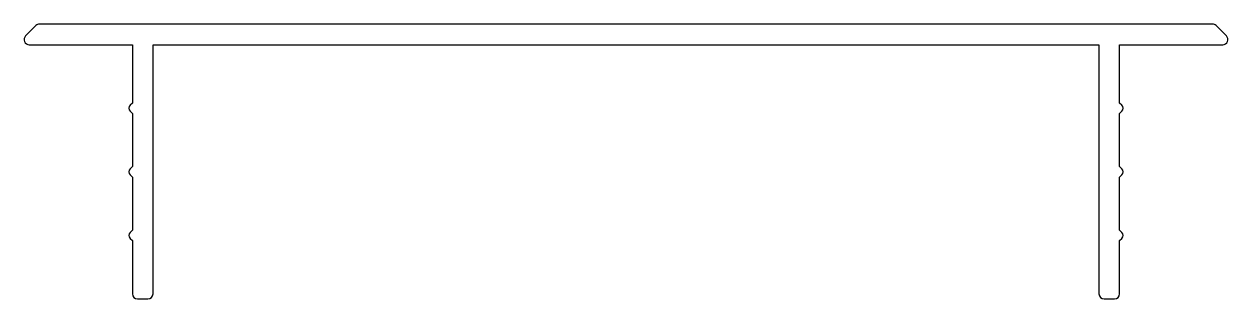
# Model space of a CAD drawing. Extents: x 608.6 to 678.6, y 489.8 to 505.8.
import ezdxf

# ---------------------------------------------------------------- set-up
doc = ezdxf.new("R2010")
doc.units = 0
doc.layers.get('0').update_dxf_attribs({"linetype": 'CONTINUOUS'})

msp = doc.modelspace()

# ---------------------------------------------------------------- linework, layer by layer
for p, q in [((609.275, 505.717), (608.675, 505.117)), ((677.687, 505.805), (609.487, 505.805)), ((678.499, 505.117), (677.899, 505.717)), ((608.887, 504.605), (614.887, 504.605)), ((614.887, 504.605), (614.887, 501.209)), ((616.087, 504.605), (671.087, 504.605)), ((616.087, 490.105), (616.087, 504.605)), ((671.087, 504.605), (671.087, 490.105)), ((672.287, 504.605), (678.287, 504.605)), ((672.287, 501.209), (672.287, 504.605)), ((614.887, 501.209), (614.761, 501.082)), ((672.414, 501.082), (672.287, 501.209)), ((614.761, 500.728), (614.887, 500.601)), ((614.887, 500.601), (614.887, 497.509)), ((672.287, 500.601), (672.414, 500.728)), ((672.287, 497.509), (672.287, 500.601)), ((614.887, 497.509), (614.761, 497.382)), ((614.761, 497.028), (614.887, 496.901)), ((672.414, 497.382), (672.287, 497.509)), ((672.287, 496.901), (672.414, 497.028)), ((614.887, 496.901), (614.887, 493.809)), ((672.287, 493.809), (672.287, 496.901)), ((614.887, 493.809), (614.761, 493.682)), ((672.414, 493.682), (672.287, 493.809)), ((614.761, 493.328), (614.887, 493.201)), ((614.887, 493.201), (614.887, 490.105)), ((672.287, 493.201), (672.414, 493.328)), ((672.287, 490.105), (672.287, 493.201)), ((615.187, 489.805), (615.787, 489.805)), ((671.387, 489.805), (671.987, 489.805))]:
    msp.add_line(p, q)
for centre, radius, start, end in [((609.487, 505.505), 0.3, 90, 135), ((677.687, 505.505), 0.3, 45, 90), ((608.887, 504.905), 0.3, 135, 270), ((678.287, 504.905), 0.3, 270, 45), ((614.937, 500.905), 0.25, 135, 225), ((672.237, 500.905), 0.25, 315, 45), ((614.937, 497.205), 0.25, 135, 225), ((672.237, 497.205), 0.25, 315, 45), ((614.937, 493.505), 0.25, 135, 225), ((672.237, 493.505), 0.25, 315, 45), ((615.187, 490.105), 0.3, 180, 270), ((615.787, 490.105), 0.3, 270, 0), ((671.387, 490.105), 0.3, 180, 270), ((671.987, 490.105), 0.3, 270, 360)]:
    msp.add_arc(centre, radius, start, end)

doc.saveas('drawing.dxf')
